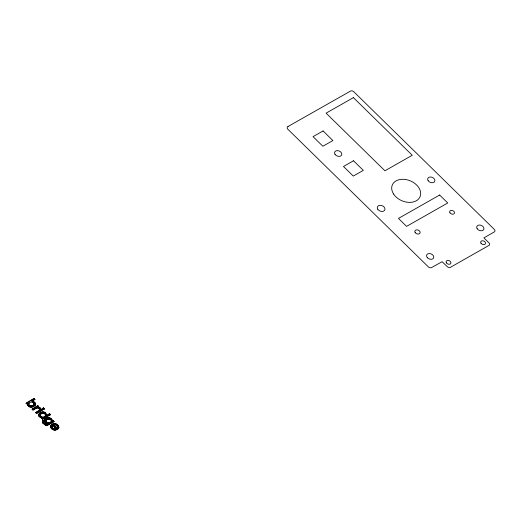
<?xml version="1.0" encoding="UTF-8"?>
<svg xmlns="http://www.w3.org/2000/svg" width="521" height="521" viewBox="0 0 521 521"><rect width="100%" height="100%" fill="white"/><g stroke="black" fill="none" stroke-linecap="round" stroke-linejoin="round"><path stroke-width="0.78" d="M35.239 405.195C35.988 403.189 33.67 401.404 31.827 401.372L34.946 399.353L34.067 398.493L26.05 403.3L26.845 404.075L27.567 403.664C28.16 411.987 41.967 403.443 31.963 401.053M41.673 418.604L42.416 418.174C31.97 415.823 46.538 406.947 46.525 415.693L49.593 413.707L50.472 414.566L42.455 419.366L41.804 418.278M39.023 413.954L38.71 415.361M44.611 421.163C44.461 416.507 53.487 416.807 52.295 421.515L53.253 420.721L54.067 421.515L47.737 425.214L45.659 425.364L42.67 423.059L42.318 421.802L43.067 420.525L43.966 421.404L43.744 423.026L45.099 424.244L46.844 424.355L48.134 423.749L45.438 422.681L44.747 421.691L44.76 420.297L44.624 420.616M45.151 416.312L45.529 415.647C44.305 419.607 37.212 416.142 41.341 413.498L40.182 414.788L40.319 414.469M45.288 415.992C43.953 417.751 40.13 417.393 40.189 414.84L40.052 415.165M43.523 422.531L43.966 421.404M34.028 404.335C34.086 401.6 29.808 401.424 28.688 403.528C28.557 406.25 32.934 406.523 34.028 404.387M51.377 421.294L51.475 420.252C52.028 425.201 42.488 422.642 47.248 419.294L46.043 420.577M51.364 421.32C50.244 423.384 46.004 423.358 46.043 420.616M33.891 404.706L34.165 404.009C33.709 407.552 26.695 406.217 29.065 402.863L28.544 403.892M52.295 421.515L52.51 420.603M27.489 404.244L27.704 403.339M51.853 427.031L52.061 426.276L51.931 427.467L52.523 428.327L53.715 429.057L55.115 429.109L56.001 429.975L55.252 428.783L53.852 428.731L52.66 428.008L51.989 426.712M56.001 429.975C53.109 431.212 48.694 427.2 51.67 424.693C54.861 421.118 62.299 426.94 56.932 429.63L52.986 425.305L56.932 429.63M50.628 426.517L50.908 425.65M57.323 427.774L57.46 427.454L56.848 427.956L53.761 424.928L56.711 428.282L57.662 426.816M45.399 415.966C46.206 413.739 42.729 412.619 41.205 413.824M27.587 404.81L27.62 403.918M27.873 405.377L27.724 404.491M28.349 405.937L28.01 405.058M28.922 406.419L28.486 405.612M30.225 407.031L31.091 406.849M26.05 403.3L34.067 398.493M32.673 402.303L33.22 402.212M31.696 407.188L33.995 406.211L35.376 404.869M33.767 403.202L33.904 402.876L33.969 403.573M32.081 409.213L37.883 405.664L38.697 406.465L37.538 407.37L40.234 408.177L40.54 408.523L39.616 409.05C37.714 406.64 34.803 408.913 32.973 410.079L32.081 409.213L37.883 405.664M32.973 410.079L37.108 407.656L36.971 407.976M35.584 412.639L41.387 409.096L42.123 410.274L36.463 413.498L35.584 412.639L41.387 409.096M37.883 407.976L38.443 407.8L38.736 408.347M38.456 407.422L38.593 407.103L39.902 407.494L40.54 408.523M36.463 413.498L42.26 409.955M39.616 409.05L40.677 408.203M38.886 414.28L39.349 413.459M39.212 413.778L39.83 412.997M38.86 415.914L38.997 415.589L39.179 416.461M39.694 413.316L40.475 412.567M42.318 408.79L43.588 407.826L44.344 409.018L43.21 409.662L42.318 408.79L43.588 407.826M40.338 412.892L41.159 412.241M41.022 412.567L41.856 412.033M43.21 409.662L44.48 408.692M41.719 412.358L42.566 411.948M40.247 417.503L40.384 417.178L41.726 417.744L41.589 418.07M42.201 413.427L42.852 413.029L43.875 413.114L43.738 413.44M42.429 412.267L43.289 411.974M43.158 412.3L43.998 412.118M46.727 414.84L46.597 415.165L44.663 412.365M44.624 413.837L44.76 413.518L45.438 414.182L45.49 414.859M42.455 419.366L50.472 414.566M42.553 421.124L42.416 421.45L42.755 420.805M42.318 421.802L42.455 421.482L42.331 422.199M42.618 421.124L43.067 420.525M42.448 422.622L42.585 422.297L42.67 423.059M44.917 419.763L44.78 420.089L45.216 419.275M46.525 415.693L49.593 413.707M43.744 423.026L43.66 422.212M45.08 419.6L45.672 418.825M44.747 421.691L44.747 420.838M45.535 419.151L46.271 418.422M44.22 423.586L43.881 422.707M45.021 422.192L44.884 421.365M44.194 424.635L44.331 424.315L45.796 425.045L45.659 425.364M46.135 418.747L46.975 418.089M44.663 423.964L44.357 423.26M45.907 420.935L46.18 420.258M45.438 422.681L45.158 421.873M46.838 418.409L47.685 417.868M45.099 424.244L44.799 423.645M45.522 424.413L48.271 423.423L47.294 423.645M45.985 423.124L46.727 423.117M47.548 418.194L48.414 417.77M48.277 418.089L49.163 417.783M48.629 419.112L49.756 418.851L47.111 419.613M49.026 418.109L49.886 417.914M47.079 425.377L54.067 421.515M51.345 420.571L50.205 419.001M52.374 420.922L50.557 418.161M50.85 419.861L50.986 419.542L51.156 420.219M50.771 425.976L51.208 425.156M50.648 427.077L50.765 426.191M51.071 425.475L51.67 424.693M51.533 425.019L52.289 424.276M51.162 428.203L50.96 427.318M52.152 424.602L52.992 423.944M52.986 425.305L52.224 426.093L52.849 425.631M52.855 424.263L53.715 423.736M51.664 428.776L51.299 427.884M53.578 424.055L54.458 423.651M52.152 429.2L51.8 428.451M52.66 429.551L52.289 428.881M54.321 423.97L55.213 423.69M53.201 429.825L54.464 429.818L54.327 430.138M55.076 424.009L55.955 423.847M53.624 425.253L55.897 424.758M57.525 427.142L56.307 424.934M58.919 427.37L58.782 427.695L58.398 426.119L56.652 424.12M55.447 430.112L56.138 429.656M57.929 428.972L58.652 428.06L58.515 428.386M51.227 421.645L51.514 420.968M51.924 426.601L52.361 425.768M57.069 429.304L58.065 428.653M32.556 400.714L34.946 399.353M38.697 406.465L37.675 407.044L38.593 407.103M52.432 421.189L53.253 420.721M48.258 418.877L48.766 418.786M46.519 425.123L47.216 425.058M49.619 419.177L50.068 419.327M49.749 418.239L50.42 418.48M43.862 412.437L44.526 412.691M55.819 424.166L56.515 424.446M45.229 423.918L45.659 424.094M55.76 425.077L56.17 425.253M29.059 406.093L29.684 406.458M33.93 398.819L34.809 399.679M43.458 408.145L44.344 409.018M49.456 414.026L50.335 414.885M37.746 405.989L38.561 406.784M41.25 409.415L42.123 410.274M53.116 421.046L53.93 421.841M32.217 408.887L33.11 409.76M35.721 412.313L36.594 413.173M42.93 420.844L43.829 421.723M287.983 126.531L287.559 126.864A2.768 1.986 22.9 0 0 287.533 128.921L428.666 267.182A2.768 1.986 22.9 0 0 431.329 267.703L442.088 261.685L447.539 266.928A2.768 1.986 22.9 0 0 450.196 267.449L489.232 245.261A2.768 1.986 22.9 0 0 489.265 243.203L483.944 237.889L494.579 231.747A2.768 1.986 22.9 0 0 494.611 229.696L353.472 91.436A2.768 1.986 22.9 0 0 350.809 90.908L287.983 126.531M353.414 97.622L326.087 113.155L384.928 170.797L412.254 155.265L353.414 97.622M323.072 130.947L313.043 136.652L322.851 146.258L332.88 140.553L323.072 130.947M353.505 160.761L343.476 166.466L353.284 176.072L363.313 170.374L353.505 160.761M439.633 195.023L398.474 218.423L406.588 226.375L447.754 202.975L439.633 195.023M335.016 154.294A3.771 2.703 22.9 0 0 341.301 155.532A3.771 2.703 22.9 0 0 338.22 150.712A3.771 2.703 22.9 0 0 335.016 154.294M393.589 194.046A15.076 10.811 22.9 0 0 418.728 198.84A15.076 10.811 22.9 0 0 406.23 179.615A15.076 10.811 22.9 0 0 393.589 194.046M428.119 180.657A3.764 2.703 22.9 0 0 434.403 181.894A3.764 2.703 22.9 0 0 431.323 177.075A3.764 2.703 22.9 0 0 428.119 180.657M449.968 212.815A2.514 1.797 22.9 0 0 454.156 213.636A2.514 1.797 22.9 0 0 452.104 210.432A2.514 1.797 22.9 0 0 449.968 212.815M477.158 228.693A3.764 2.703 22.9 0 0 483.436 229.93A3.764 2.703 22.9 0 0 480.355 225.111A3.764 2.703 22.9 0 0 477.158 228.693M427.435 257.765A3.764 2.703 22.9 0 0 433.596 257.973A3.764 2.703 22.9 0 0 429.454 253.538A3.764 2.703 22.9 0 0 427.435 257.765M480.994 243.209A2.514 1.797 22.9 0 0 485.181 244.036A2.514 1.797 22.9 0 0 483.13 240.826A2.514 1.797 22.9 0 0 480.994 243.209M446.406 262.877A2.514 1.797 22.9 0 0 450.587 263.698A2.514 1.797 22.9 0 0 448.535 260.487A2.514 1.797 22.9 0 0 446.406 262.877M415.165 232.529A2.761 1.98 22.9 0 0 419.77 233.441A2.761 1.98 22.9 0 0 417.516 229.904A2.761 1.98 22.9 0 0 415.165 232.529M377.751 209.221A4.018 2.885 22.9 0 0 384.452 210.543A4.018 2.885 22.9 0 0 381.17 205.404A4.018 2.885 22.9 0 0 377.751 209.221"/></g></svg>
